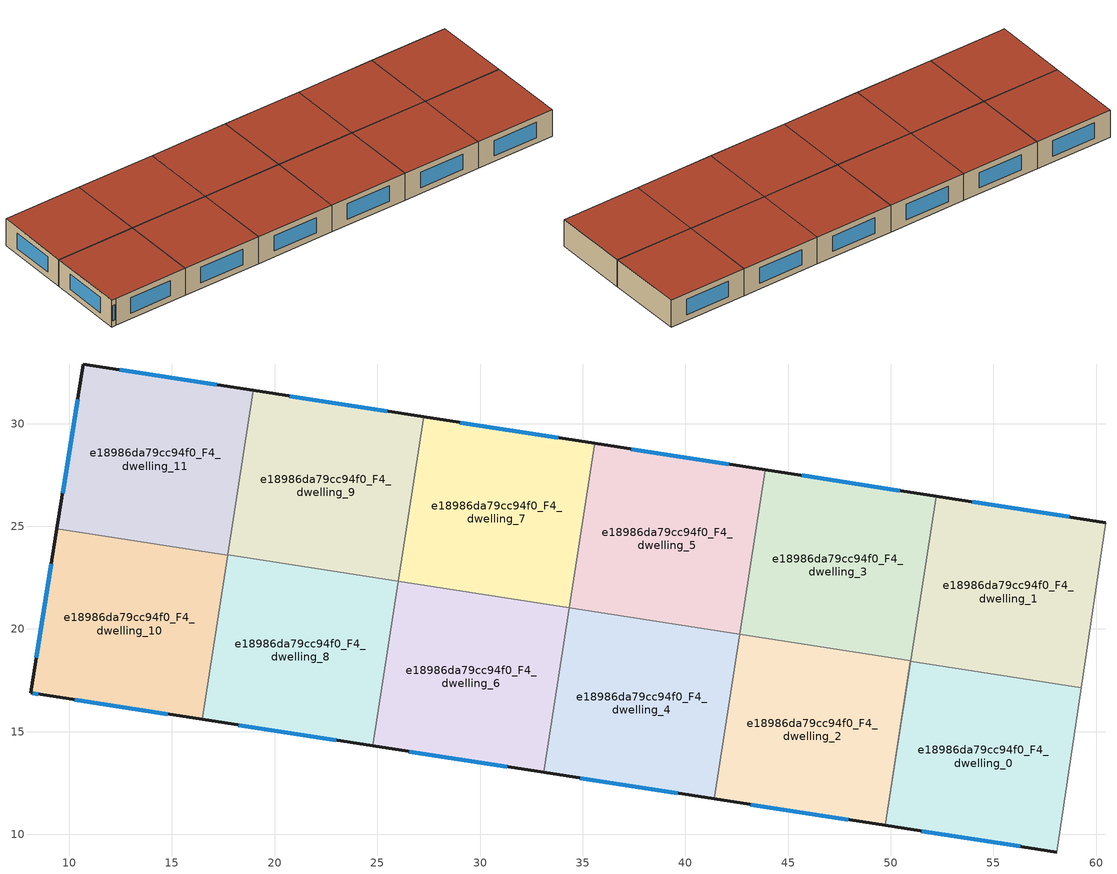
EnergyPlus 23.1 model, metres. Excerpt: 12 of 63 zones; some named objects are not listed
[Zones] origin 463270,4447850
e18986da79cc94f0_F4_dwelling_0
 floor to e18986da79cc94f0_F3_dwelling_0 (EU_floor_Construction): 59.27,17.14 58.09,9.14 49.72,10.44 50.96,18.43 z12
 wall outside (EU_wall_Construction): 49.72,10.44 58.09,9.14 z12:15
 wall adiabatic (EU_wall_Construction): 58.09,9.14 59.27,17.14 z12:15
 wall to e18986da79cc94f0_F4_dwelling_1 (EU_wall_Construction): 59.27,17.14 50.96,18.43 49.72,10.44 z12:15
 window (EU_Window_Construction): 51.51,10.16 56.29,9.42 z12.64:14.36
 roof outside (EU_roof_Construction): 58.09,9.14 59.27,17.14 50.96,18.43 49.72,10.44 z15
e18986da79cc94f0_F4_dwelling_1
 floor to e18986da79cc94f0_F3_dwelling_1 (EU_floor_Construction): 60.47,25.18 59.27,17.14 50.96,18.43 52.21,26.46 z12
 wall outside (EU_wall_Construction): 60.47,25.18 52.21,26.46 z12:15
 wall adiabatic (EU_wall_Construction): 59.27,17.14 60.47,25.18 z12:15
 wall to e18986da79cc94f0_F4_dwelling_2 (EU_wall_Construction): 50.96,18.45 49.72,10.44 z12:15
 wall to e18986da79cc94f0_F4_dwelling_3 (EU_wall_Construction): 52.21,26.46 50.96,18.45 z12:15
 window (EU_Window_Construction): 58.7,25.45 53.98,26.19 z12.64:14.36
 roof outside (EU_roof_Construction): 59.27,17.14 60.47,25.18 52.21,26.46 50.96,18.43 z15
e18986da79cc94f0_F4_dwelling_10
 floor to e18986da79cc94f0_F3_dwelling_10 (EU_floor_Construction): 17.71,23.59 16.47,15.6 8.59,16.82 8.12,16.89 9.4,24.88 z12
 wall outside (EU_wall_Construction): 9.4,24.88 8.12,16.89 8.59,16.82 16.47,15.6 z12:15
 wall to e18986da79cc94f0_F4_dwelling_11 (EU_wall_Construction): 17.71,23.59 9.4,24.88 z12:15
 wall to e18986da79cc94f0_F4_dwelling_8 (EU_wall_Construction): 16.47,15.6 17.71,23.59 z12:15
 window (EU_Window_Construction): 10.28,16.56 14.78,15.86 / 8.22,16.87 8.49,16.83 / 9.12,23.17 8.4,18.6 z12.64:14.36
 roof outside (EU_roof_Construction): 16.47,15.6 17.71,23.59 9.4,24.88 8.12,16.89 8.59,16.82 z15
e18986da79cc94f0_F4_dwelling_11
 floor to e18986da79cc94f0_F3_dwelling_11 (EU_floor_Construction): 18.96,31.62 17.71,23.59 9.4,24.88 10.68,32.9 z12
 wall outside (EU_wall_Construction): 18.96,31.62 10.68,32.9 9.4,24.88 z12:15
 wall to e18986da79cc94f0_F4_dwelling_9 (EU_wall_Construction): 17.71,23.61 18.96,31.62 z12:15
 wall to e18986da79cc94f0_F4_dwelling_8 (EU_wall_Construction): 17.71,23.59 17.71,23.61 z12:15
 window (EU_Window_Construction): 10.4,31.18 9.67,26.6 / 17.18,31.89 12.45,32.63 z12.64:14.36
 roof outside (EU_roof_Construction): 17.71,23.59 18.96,31.62 10.68,32.9 9.4,24.88 z15
e18986da79cc94f0_F4_dwelling_2
 floor to e18986da79cc94f0_F3_dwelling_2 (EU_floor_Construction): 50.96,18.45 49.72,10.44 41.41,11.73 42.65,19.74 z12
 wall outside (EU_wall_Construction): 41.41,11.73 49.72,10.44 z12:15
 wall to e18986da79cc94f0_F4_dwelling_3 (EU_wall_Construction): 50.96,18.45 42.65,19.74 z12:15
 wall to e18986da79cc94f0_F4_dwelling_4 (EU_wall_Construction): 42.65,19.74 41.41,11.73 z12:15
 window (EU_Window_Construction): 43.19,11.45 47.94,10.71 z12.64:14.36
 roof outside (EU_roof_Construction): 49.72,10.44 50.96,18.45 42.65,19.74 41.41,11.73 z15
e18986da79cc94f0_F4_dwelling_3
 floor to e18986da79cc94f0_F3_dwelling_3 (EU_floor_Construction): 52.21,26.46 50.96,18.45 42.65,19.74 43.89,27.75 z12
 wall outside (EU_wall_Construction): 52.21,26.46 43.89,27.75 z12:15
 wall to e18986da79cc94f0_F4_dwelling_5 (EU_wall_Construction): 43.89,27.75 42.65,19.74 z12:15
 window (EU_Window_Construction): 50.43,26.74 45.67,27.47 z12.64:14.36
 roof outside (EU_roof_Construction): 50.96,18.45 52.21,26.46 43.89,27.75 42.65,19.74 z15
e18986da79cc94f0_F4_dwelling_4
 floor to e18986da79cc94f0_F3_dwelling_4 (EU_floor_Construction): 42.65,19.74 41.41,11.73 33.1,13.02 34.34,21.03 z12
 wall outside (EU_wall_Construction): 33.1,13.02 41.41,11.73 z12:15
 wall to e18986da79cc94f0_F4_dwelling_6 (EU_wall_Construction): 34.34,21.03 33.1,13.02 z12:15
 wall to e18986da79cc94f0_F4_dwelling_5 (EU_wall_Construction): 42.65,19.74 34.34,21.03 z12:15
 window (EU_Window_Construction): 34.88,12.74 39.63,12 z12.64:14.36
 roof outside (EU_roof_Construction): 41.41,11.73 42.65,19.74 34.34,21.03 33.1,13.02 z15
e18986da79cc94f0_F4_dwelling_5
 floor to e18986da79cc94f0_F3_dwelling_5 (EU_floor_Construction): 43.89,27.75 42.65,19.74 34.34,21.03 35.58,29.04 z12
 wall outside (EU_wall_Construction): 43.89,27.75 35.58,29.04 z12:15
 wall to e18986da79cc94f0_F4_dwelling_7 (EU_wall_Construction): 35.58,29.04 34.34,21.03 z12:15
 window (EU_Window_Construction): 42.11,28.03 37.36,28.76 z12.64:14.36
 roof outside (EU_roof_Construction): 42.65,19.74 43.89,27.75 35.58,29.04 34.34,21.03 z15
e18986da79cc94f0_F4_dwelling_6
 floor to e18986da79cc94f0_F3_dwelling_6 (EU_floor_Construction): 34.34,21.03 33.1,13.02 24.78,14.31 26.03,22.32 z12
 wall outside (EU_wall_Construction): 24.78,14.31 33.1,13.02 z12:15
 wall to e18986da79cc94f0_F4_dwelling_7 (EU_wall_Construction): 34.34,21.03 26.03,22.32 z12:15
 wall to e18986da79cc94f0_F4_dwelling_8 (EU_wall_Construction): 26.03,22.32 24.78,14.31 z12:15
 window (EU_Window_Construction): 26.56,14.03 31.32,13.29 z12.64:14.36
 roof outside (EU_roof_Construction): 33.1,13.02 34.34,21.03 26.03,22.32 24.78,14.31 z15
e18986da79cc94f0_F4_dwelling_7
 floor to e18986da79cc94f0_F3_dwelling_7 (EU_floor_Construction): 35.58,29.04 34.34,21.03 26.03,22.32 27.27,30.33 z12
 wall outside (EU_wall_Construction): 35.58,29.04 27.27,30.33 z12:15
 wall to e18986da79cc94f0_F4_dwelling_9 (EU_wall_Construction): 27.27,30.33 26.03,22.32 z12:15
 window (EU_Window_Construction): 33.8,29.32 29.05,30.05 z12.64:14.36
 roof outside (EU_roof_Construction): 34.34,21.03 35.58,29.04 27.27,30.33 26.03,22.32 z15
e18986da79cc94f0_F4_dwelling_8
 floor to e18986da79cc94f0_F3_dwelling_8 (EU_floor_Construction): 26.03,22.32 24.78,14.31 16.47,15.6 17.71,23.61 z12
 wall outside (EU_wall_Construction): 16.47,15.6 24.78,14.31 z12:15
 wall to e18986da79cc94f0_F4_dwelling_9 (EU_wall_Construction): 26.03,22.32 17.71,23.61 z12:15
 window (EU_Window_Construction): 18.25,15.32 23,14.58 z12.64:14.36
 roof outside (EU_roof_Construction): 24.78,14.31 26.03,22.32 17.71,23.61 16.47,15.6 z15
e18986da79cc94f0_F4_dwelling_9
 floor to e18986da79cc94f0_F3_dwelling_9 (EU_floor_Construction): 27.27,30.33 26.03,22.32 17.71,23.61 18.96,31.62 z12
 wall outside (EU_wall_Construction): 27.27,30.33 18.96,31.62 z12:15
 window (EU_Window_Construction): 25.49,30.61 20.74,31.34 z12.64:14.36
 roof outside (EU_roof_Construction): 26.03,22.32 27.27,30.33 18.96,31.62 17.71,23.61 z15
[Building]
EU S2 Campaign: North Axis=0; Terrain=City; Solar Distribution=FullExterior
[Site:Location]
Yerevan-Zvartnots.Intl.AP: Latitude=40.15; Longitude=44.383; Time Zone=4; Elevation=854
[SizingPeriod:WeatherFileDays]
AnnualSizingPeriod: Begin Month=1; Begin Day of Month=1; End Month=12; End Day of Month=31; Day of Week for Start Day=Monday; Use Weather File Daylight Saving Period=No; Use Weather File Rain and Snow Indicators=No
[MATERIAL]
EU_InternalMass_Material: Roughness=MediumRough; Thickness=0.1; Conductivity=1; Density=1800; Specific Heat=900; Thermal Absorptance=0.9; Solar Absorptance=0.7; Visible Absorptance=0.7
[MATERIAL:NOMASS] Roughness=MediumRough; Thermal Absorptance=0.9; Solar Absorptance=0.7; Visible Absorptance=0.7
Name | Thermal Resistance
EU_wall_NoMass | 1.05043
EU_roof_NoMass | 1.45357
EU_floor_NoMass | 0.478065
[WINDOWMATERIAL:SIMPLEGLAZINGSYSTEM]
EU_Window_SimpleGlazing: UFactor=2.5566; Solar Heat Gain Coefficient=0.75; Visible Transmittance=0.75
[CONSTRUCTION]
EU_wall_Construction: EU_wall_NoMass
EU_roof_Construction: EU_roof_NoMass
EU_floor_Construction: EU_floor_NoMass
EU_Window_Construction: EU_Window_SimpleGlazing
EU_InternalMass_Construction: EU_InternalMass_Material
[ZONE] Type=1; Multiplier=1; Ceiling Height=autocalculate; Floor Area=autocalculate; Part of Total Floor Area=Yes
Name | Volume
e18986da79cc94f0_F4_dwelling_0 | 204.621
e18986da79cc94f0_F4_dwelling_1 | 204.63
e18986da79cc94f0_F4_dwelling_10 | 204.617
e18986da79cc94f0_F4_dwelling_11 | 204.599
e18986da79cc94f0_F4_dwelling_2 | 204.615
e18986da79cc94f0_F4_dwelling_3 | 204.576
e18986da79cc94f0_F4_dwelling_4 | 204.619
e18986da79cc94f0_F4_dwelling_5; e18986da79cc94f0_F4_dwelling_9 | 204.589
e18986da79cc94f0_F4_dwelling_6 | 204.614
e18986da79cc94f0_F4_dwelling_7 | 204.604
e18986da79cc94f0_F4_dwelling_8 | 204.629
[INTERNALMASS] Construction=EU_InternalMass_Construction
Name | Zone or ZoneList | Surface Area
e18986da79cc94f0_F4_dwelling_0_EU_InternalMass | e18986da79cc94f0_F4_dwelling_0 | 68.207
e18986da79cc94f0_F4_dwelling_1_EU_InternalMass | e18986da79cc94f0_F4_dwelling_1 | 68.2114
e18986da79cc94f0_F4_dwelling_2_EU_InternalMass | e18986da79cc94f0_F4_dwelling_2 | 68.2049
e18986da79cc94f0_F4_dwelling_3_EU_InternalMass | e18986da79cc94f0_F4_dwelling_3 | 68.1919
e18986da79cc94f0_F4_dwelling_4_EU_InternalMass | e18986da79cc94f0_F4_dwelling_4 | 68.2061
e18986da79cc94f0_F4_dwelling_5_EU_InternalMass | e18986da79cc94f0_F4_dwelling_5 | 68.1964
e18986da79cc94f0_F4_dwelling_6_EU_InternalMass | e18986da79cc94f0_F4_dwelling_6 | 68.2047
e18986da79cc94f0_F4_dwelling_7_EU_InternalMass | e18986da79cc94f0_F4_dwelling_7 | 68.2012
e18986da79cc94f0_F4_dwelling_8_EU_InternalMass | e18986da79cc94f0_F4_dwelling_8 | 68.2095
e18986da79cc94f0_F4_dwelling_9_EU_InternalMass | e18986da79cc94f0_F4_dwelling_9 | 68.1964
e18986da79cc94f0_F4_dwelling_10_EU_InternalMass | e18986da79cc94f0_F4_dwelling_10 | 68.2055
e18986da79cc94f0_F4_dwelling_11_EU_InternalMass | e18986da79cc94f0_F4_dwelling_11 | 68.1997
[OTHEREQUIPMENT] Fuel Type=Electricity; Design Level Calculation Method=Watts/Area; Power per Zone Floor Area=1; Fraction Latent=0; Fraction Radiant=0; Fraction Lost=0; Carbon Dioxide Generation Rate=0; EndUse Subcategory=EU_Step8_InternalGains
Name | Zone or ZoneList or Space or SpaceList | Schedule
EU_Step8_InternalGain_e18986da79cc94f0_F4_dwelling_0_f000 | e18986da79cc94f0_F4_dwelling_0 | EU_Step8_GainSchedule_e18986da79cc94f0_F4_dwelling_0_f000
EU_Step8_InternalGain_e18986da79cc94f0_F4_dwelling_1_f000 | e18986da79cc94f0_F4_dwelling_1 | EU_Step8_GainSchedule_e18986da79cc94f0_F4_dwelling_1_f000
EU_Step8_InternalGain_e18986da79cc94f0_F4_dwelling_2_f000 | e18986da79cc94f0_F4_dwelling_2 | EU_Step8_GainSchedule_e18986da79cc94f0_F4_dwelling_2_f000
EU_Step8_InternalGain_e18986da79cc94f0_F4_dwelling_3_f000 | e18986da79cc94f0_F4_dwelling_3 | EU_Step8_GainSchedule_e18986da79cc94f0_F4_dwelling_3_f000
EU_Step8_InternalGain_e18986da79cc94f0_F4_dwelling_4_f000 | e18986da79cc94f0_F4_dwelling_4 | EU_Step8_GainSchedule_e18986da79cc94f0_F4_dwelling_4_f000
EU_Step8_InternalGain_e18986da79cc94f0_F4_dwelling_5_f000 | e18986da79cc94f0_F4_dwelling_5 | EU_Step8_GainSchedule_e18986da79cc94f0_F4_dwelling_5_f000
EU_Step8_InternalGain_e18986da79cc94f0_F4_dwelling_6_f000 | e18986da79cc94f0_F4_dwelling_6 | EU_Step8_GainSchedule_e18986da79cc94f0_F4_dwelling_6_f000
EU_Step8_InternalGain_e18986da79cc94f0_F4_dwelling_7_f000 | e18986da79cc94f0_F4_dwelling_7 | EU_Step8_GainSchedule_e18986da79cc94f0_F4_dwelling_7_f000
EU_Step8_InternalGain_e18986da79cc94f0_F4_dwelling_8_f000 | e18986da79cc94f0_F4_dwelling_8 | EU_Step8_GainSchedule_e18986da79cc94f0_F4_dwelling_8_f000
EU_Step8_InternalGain_e18986da79cc94f0_F4_dwelling_9_f000 | e18986da79cc94f0_F4_dwelling_9 | EU_Step8_GainSchedule_e18986da79cc94f0_F4_dwelling_9_f000
EU_Step8_InternalGain_e18986da79cc94f0_F4_dwelling_10_f000 | e18986da79cc94f0_F4_dwelling_10 | EU_Step8_GainSchedule_e18986da79cc94f0_F4_dwelling_10_f000
EU_Step8_InternalGain_e18986da79cc94f0_F4_dwelling_11_f000 | e18986da79cc94f0_F4_dwelling_11 | EU_Step8_GainSchedule_e18986da79cc94f0_F4_dwelling_11_f000
[ZONEVENTILATION:DESIGNFLOWRATE] Schedule=EU_AlwaysOn; Design Flow Rate Calculation Method=AirChanges/Hour; Air Changes per Hour=0.557805; Ventilation Type=Natural; Fan Pressure Rise=0; Fan Total Efficiency=1; Constant Term Coefficient=1; Temperature Term Coefficient=0; Velocity Term Coefficient=0; Velocity Squared Term Coefficient=0; Minimum Indoor Temperature=-100; Maximum Indoor Temperature=100; Delta Temperature=-100; Minimum Outdoor Temperature=-100; Maximum Outdoor Temperature=100; Maximum Wind Speed=40
Name | Zone or ZoneList or Space or SpaceList
EU_ConstantAir_e18986da79cc94f0_F4_dwelling_0 | e18986da79cc94f0_F4_dwelling_0
EU_ConstantAir_e18986da79cc94f0_F4_dwelling_1 | e18986da79cc94f0_F4_dwelling_1
EU_ConstantAir_e18986da79cc94f0_F4_dwelling_2 | e18986da79cc94f0_F4_dwelling_2
EU_ConstantAir_e18986da79cc94f0_F4_dwelling_3 | e18986da79cc94f0_F4_dwelling_3
EU_ConstantAir_e18986da79cc94f0_F4_dwelling_4 | e18986da79cc94f0_F4_dwelling_4
EU_ConstantAir_e18986da79cc94f0_F4_dwelling_5 | e18986da79cc94f0_F4_dwelling_5
EU_ConstantAir_e18986da79cc94f0_F4_dwelling_6 | e18986da79cc94f0_F4_dwelling_6
EU_ConstantAir_e18986da79cc94f0_F4_dwelling_7 | e18986da79cc94f0_F4_dwelling_7
EU_ConstantAir_e18986da79cc94f0_F4_dwelling_8 | e18986da79cc94f0_F4_dwelling_8
EU_ConstantAir_e18986da79cc94f0_F4_dwelling_9 | e18986da79cc94f0_F4_dwelling_9
EU_ConstantAir_e18986da79cc94f0_F4_dwelling_10 | e18986da79cc94f0_F4_dwelling_10
EU_ConstantAir_e18986da79cc94f0_F4_dwelling_11 | e18986da79cc94f0_F4_dwelling_11
[HVACTEMPLATE:ZONE:IDEALLOADSAIRSYSTEM] System Availability Schedule=EU_AlwaysOn; Maximum Heating Supply Air Temperature=50; Minimum Cooling Supply Air Temperature=13; Maximum Heating Supply Air Humidity Ratio=0.0156; Minimum Cooling Supply Air Humidity Ratio=0.0077; Heating Limit=NoLimit; Cooling Limit=NoLimit; Heating Availability Schedule=EU_AlwaysOn; Cooling Availability Schedule=EU_CoolingOff; Dehumidification Control Type=ConstantSensibleHeatRatio; Cooling Sensible Heat Ratio=0.7; Dehumidification Setpoint=60; Humidification Control Type=None; Humidification Setpoint=30; Outdoor Air Method=None; Outdoor Air Flow Rate per Person=0.00944; Outdoor Air Flow Rate per Zone Floor Area=0; Outdoor Air Flow Rate per Zone=0; Demand Controlled Ventilation Type=None; Outdoor Air Economizer Type=NoEconomizer; Heat Recovery Type=None; Sensible Heat Recovery Effectiveness=0.7; Latent Heat Recovery Effectiveness=0.65
Name | Template Thermostat
e18986da79cc94f0_F4_dwelling_0 | EU_HeatOnly_e18986da79cc94f0_F4_dwelling_0
e18986da79cc94f0_F4_dwelling_1 | EU_HeatOnly_e18986da79cc94f0_F4_dwelling_1
e18986da79cc94f0_F4_dwelling_2 | EU_HeatOnly_e18986da79cc94f0_F4_dwelling_2
e18986da79cc94f0_F4_dwelling_3 | EU_HeatOnly_e18986da79cc94f0_F4_dwelling_3
e18986da79cc94f0_F4_dwelling_4 | EU_HeatOnly_e18986da79cc94f0_F4_dwelling_4
e18986da79cc94f0_F4_dwelling_5 | EU_HeatOnly_e18986da79cc94f0_F4_dwelling_5
e18986da79cc94f0_F4_dwelling_6 | EU_HeatOnly_e18986da79cc94f0_F4_dwelling_6
e18986da79cc94f0_F4_dwelling_7 | EU_HeatOnly_e18986da79cc94f0_F4_dwelling_7
e18986da79cc94f0_F4_dwelling_8 | EU_HeatOnly_e18986da79cc94f0_F4_dwelling_8
e18986da79cc94f0_F4_dwelling_9 | EU_HeatOnly_e18986da79cc94f0_F4_dwelling_9
e18986da79cc94f0_F4_dwelling_10 | EU_HeatOnly_e18986da79cc94f0_F4_dwelling_10
e18986da79cc94f0_F4_dwelling_11 | EU_HeatOnly_e18986da79cc94f0_F4_dwelling_11
[SIZING:ZONE] Zone Cooling Design Supply Air Temperature Input Method=SupplyAirTemperature; Zone Cooling Design Supply Air Temperature=13; Zone Heating Design Supply Air Temperature Input Method=SupplyAirTemperature; Zone Heating Design Supply Air Temperature=50; Zone Cooling Design Supply Air Humidity Ratio=0.008; Zone Heating Design Supply Air Humidity Ratio=0.008; Cooling Design Air Flow Method=DesignDay; Cooling Design Air Flow Rate=0; Cooling Minimum Air Flow per Zone Floor Area=0.000762; Cooling Minimum Air Flow=0; Cooling Minimum Air Flow Fraction=0.2; Heating Design Air Flow Method=DesignDay; Heating Design Air Flow Rate=0; Heating Maximum Air Flow per Zone Floor Area=0.002032; Heating Maximum Air Flow=0.141576; Heating Maximum Air Flow Fraction=0.3; Account for Dedicated Outdoor Air System=No; Dedicated Outdoor Air System Control Strategy=NeutralSupplyAir; Dedicated Outdoor Air Low Setpoint Temperature for Design=autosize; Dedicated Outdoor Air High Setpoint Temperature for Design=autosize; Zone Load Sizing Method=Sensible Load Only No Latent Load; Zone Latent Cooling Design Supply Air Humidity Ratio Input Method=HumidityRatioDifference; Zone Cooling Design Supply Air Humidity Ratio Difference=0.005; Zone Latent Heating Design Supply Air Humidity Ratio Input Method=HumidityRatioDifference; Zone Humidification Design Supply Air Humidity Ratio Difference=0.005
e18986da79cc94f0_F4_dwelling_0; e18986da79cc94f0_F4_dwelling_1; e18986da79cc94f0_F4_dwelling_2; e18986da79cc94f0_F4_dwelling_3; e18986da79cc94f0_F4_dwelling_4; e18986da79cc94f0_F4_dwelling_5; e18986da79cc94f0_F4_dwelling_6; e18986da79cc94f0_F4_dwelling_7; e18986da79cc94f0_F4_dwelling_8; e18986da79cc94f0_F4_dwelling_9; e18986da79cc94f0_F4_dwelling_10; e18986da79cc94f0_F4_dwelling_11
[SCHEDULE:CONSTANT]
Name | Hourly Value
EU_AlwaysOn | 1
EU_CoolingOff | 0
[SCHEDULE:FILE] Column Number=1; Rows to Skip at Top=0; Number of Hours of Data=8760; Column Separator=Comma; Interpolate to Timestep=No; Minutes per Item=60; Adjust Schedule for Daylight Savings=Yes
Name | File
EU_Step8_GainSchedule_e18986da79cc94f0_F4_dwelling_0_f000 | ../../schedules/e18986da79cc94f0/e18986da79cc94f0_F4_dwelling_0_f000_gain.csv
EU_Step8_GainSchedule_e18986da79cc94f0_F4_dwelling_1_f000 | ../../schedules/e18986da79cc94f0/e18986da79cc94f0_F4_dwelling_1_f000_gain.csv
EU_Step8_GainSchedule_e18986da79cc94f0_F4_dwelling_2_f000 | ../../schedules/e18986da79cc94f0/e18986da79cc94f0_F4_dwelling_2_f000_gain.csv
EU_Step8_GainSchedule_e18986da79cc94f0_F4_dwelling_3_f000 | ../../schedules/e18986da79cc94f0/e18986da79cc94f0_F4_dwelling_3_f000_gain.csv
EU_Step8_GainSchedule_e18986da79cc94f0_F4_dwelling_4_f000 | ../../schedules/e18986da79cc94f0/e18986da79cc94f0_F4_dwelling_4_f000_gain.csv
EU_Step8_GainSchedule_e18986da79cc94f0_F4_dwelling_5_f000 | ../../schedules/e18986da79cc94f0/e18986da79cc94f0_F4_dwelling_5_f000_gain.csv
EU_Step8_GainSchedule_e18986da79cc94f0_F4_dwelling_6_f000 | ../../schedules/e18986da79cc94f0/e18986da79cc94f0_F4_dwelling_6_f000_gain.csv
EU_Step8_GainSchedule_e18986da79cc94f0_F4_dwelling_7_f000 | ../../schedules/e18986da79cc94f0/e18986da79cc94f0_F4_dwelling_7_f000_gain.csv
EU_Step8_GainSchedule_e18986da79cc94f0_F4_dwelling_8_f000 | ../../schedules/e18986da79cc94f0/e18986da79cc94f0_F4_dwelling_8_f000_gain.csv
EU_Step8_GainSchedule_e18986da79cc94f0_F4_dwelling_9_f000 | ../../schedules/e18986da79cc94f0/e18986da79cc94f0_F4_dwelling_9_f000_gain.csv
EU_Step8_GainSchedule_e18986da79cc94f0_F4_dwelling_10_f000 | ../../schedules/e18986da79cc94f0/e18986da79cc94f0_F4_dwelling_10_f000_gain.csv
EU_Step8_GainSchedule_e18986da79cc94f0_F4_dwelling_11_f000 | ../../schedules/e18986da79cc94f0/e18986da79cc94f0_F4_dwelling_11_f000_gain.csv
